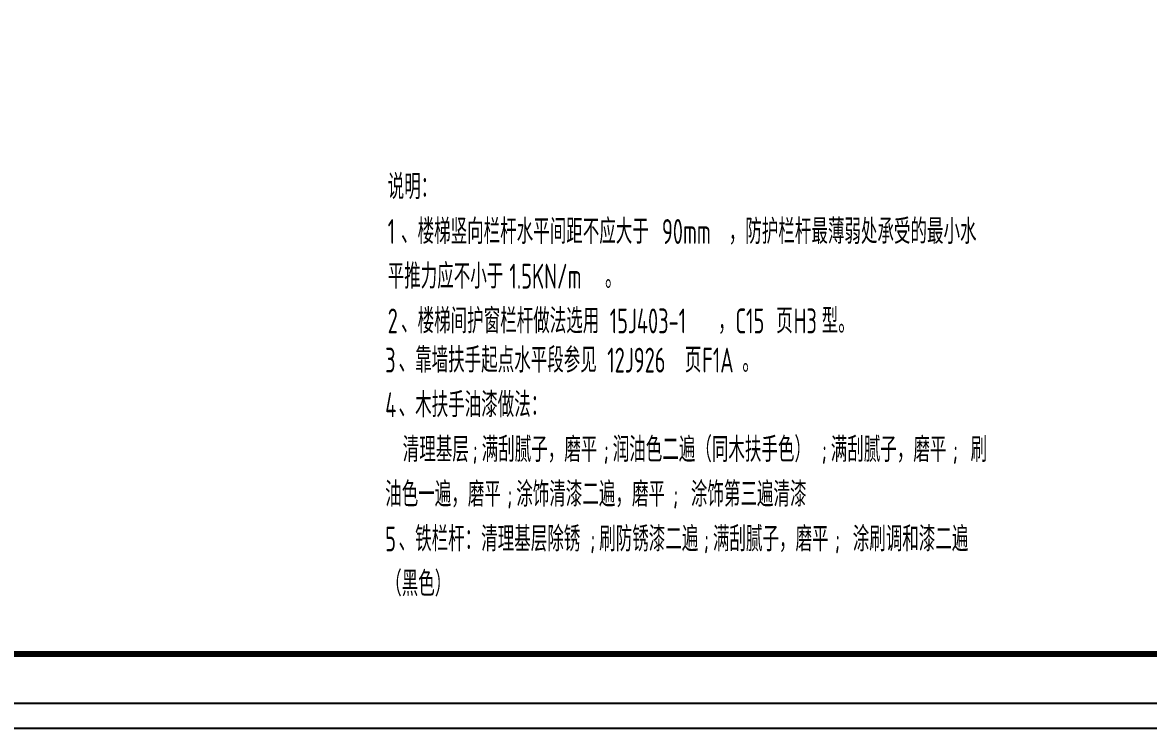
# Model space of a CAD drawing. Header units: millimetres. Extents: x -1048436 to -185795, y -983427 to 400387.
# Drawn here: x -523730 to -512399, y -688850 to -681745 of the extents above; entities that cross this region are included whole.
import ezdxf
from ezdxf.enums import TextEntityAlignment as Align

# ---------------------------------------------------------------- set-up
doc = ezdxf.new("R2010")
doc.units = ezdxf.units.MM
doc.header["$LTSCALE"] = 500
doc.layers.add('C-SHET-TTLB', color=11, linetype='Continuous')
doc.layers.add('PUB_TEXT', color=7, linetype='Continuous')
doc.styles.add('ECADI', font='hzs.shx', dxfattribs={"width": 0.7, "bigfont": 'hztxt.shx'})
doc.styles.add('XD2008', font='xd-hzs.shx', dxfattribs={"width": 0.7, "bigfont": 'xd-hztxt.shx'})

# ---------------------------------------------------------------- blocks, each defined once
blk = doc.blocks.new('集团图框A1')
at = {"layer": 'C-SHET-TTLB'}
for points in [[(1095.85, -95.53), (1095.85, -699.53), (244.85, -699.53), (244.85, -95.53)], [(1090.85, -100.53), (1090.85, -694.53), (249.85, -694.53), (249.85, -100.53)]]:
    blk.add_lwpolyline(points, close=True, dxfattribs=at)
at = {"layer": 'C-SHET-TTLB', "const_width": 1.2}
blk.add_lwpolyline([(268.25, -110.53), (1080.85, -110.53), (1080.85, -684.53), (268.25, -684.53)], close=True, dxfattribs=at)
at = {"color": 2, "style": 'ECADI', "width": 0.7}
for tag, p in [('序号1', (1009.72, -381.88)), ('记要1', (1037.92, -381.9)), ('日期1', (1073.26, -381.71)), ('序号2', (1009.72, -387.77)), ('记要2', (1037.92, -387.79)), ('日期2', (1073.26, -387.6)), ('序号3', (1009.72, -393.63)), ('记要3', (1037.92, -393.65)), ('日期3', (1073.26, -393.46)), ('序号4', (1009.72, -399.51)), ('记要4', (1037.92, -399.53)), ('日期4', (1073.26, -399.35)), ('合作设计单位', (1042.53, -542.75)), ('审定人', (1041.84, -561.74)), ('审核人', (1041.84, -571.23)), ('设计总负责人', (1041.84, -580.99)), ('专业负责人', (1041.84, -591.72)), ('校对人', (1041.84, -601.96)), ('设计人', (1041.84, -611.83)), ('建设单位上', (1044.38, -619.93)), ('建设单位中', (1044.38, -623.89)), ('建设单位下', (1044.38, -627.74)), ('项目名称上', (1044.35, -632.3)), ('项目名称中', (1044.35, -636.38)), ('项目名称下', (1044.35, -640.33)), ('子项', (1043.59, -646.93)), ('图名上', (1044.47, -653.59)), ('图名中', (1044.47, -657.5)), ('图名下', (1044.47, -661.62)), ('工程编号', (1027.1, -667.58)), ('阶段', (1063.92, -667.61)), ('比例', (1025.96, -674.19)), ('专业', (1063.72, -673.97)), ('日期', (1026.1, -680.73)), ('图别、图号', (1066.05, -680.84))]:
    blk.add_attdef(tag, text='', height=3.5, dxfattribs=at).set_placement(p, align=Align.MIDDLE)
blk = doc.blocks.new('A1')
blk.add_blockref('集团图框A1', (-609654.51, -640037.88))

msp = doc.modelspace()

# ---------------------------------------------------------------- block references
at = {"xscale": 50, "yscale": 50, "zscale": 50}
msp.add_blockref('A1', (29934114, 31348020.2), dxfattribs=at)

# ---------------------------------------------------------------- texts
at = {"layer": 'PUB_TEXT', "style": 'XD2008', "width": 0.7}
for s, p in [('说明：', (-520055.4, -683523.4)), ('1', (-520055.4, -683973.4)), ('、楼梯竖向栏杆水平间距不应大于', (-519920.8, -683973.4)), ('90mm', (-517295.8, -683973.4)), ('，防护栏杆最薄弱处承受的最小水', (-516622.7, -683973.4)), ('平推力应不小于', (-520055.4, -684423.4)), ('1.5KN/m', (-518830.4, -684423.4)), ('。', (-517867.9, -684423.4)), ('2', (-520055.4, -684873.4)), ('、楼梯间护窗栏杆做法选用', (-519920.8, -684873.4)), ('15J403-1', (-517820.8, -684873.4)), ('C15', (-516555.4, -684873.4)), ('页', (-516144.9, -684873.4)), ('H3', (-515969.9, -684873.4)), ('型。', (-515687.2, -684873.4)), ('，', (-516730.4, -684873.4)), ('、靠墙扶手起点水平段参见', (-519945.7, -685267.9)), ('3', (-520080.4, -685267.9)), ('12J926', (-517845.7, -685267.9)), ('页', (-517065, -685267.9)), ('F1A', (-516890, -685267.9)), ('。', (-516486.1, -685267.9)), ('、木扶手油漆做法：', (-519945.7, -685717.9)), ('4', (-520080.4, -685717.9)), ('清理基层', (-519904, -686167.9)), ('满刮腻子，磨平', (-519109.7, -686167.9)), ('润油色二遍（同木扶手色）', (-517790.5, -686167.9)), ('满刮腻子，磨平', (-515596.3, -686167.9)), ('刷', (-514188.9, -686167.9)), (';', (-519204, -686167.9)), (';', (-517884.7, -686167.9)), (';', (-515690.5, -686167.9)), (';', (-514371.3, -686167.9)), ('油色一遍，磨平', (-520080.4, -686617.9)), ('涂饰清漆二遍，磨平', (-518761.1, -686617.9)), ('涂饰第三遍清漆', (-517003.7, -686617.9)), (';', (-518855.4, -686617.9)), (';', (-517186.1, -686617.9)), ('、铁栏杆：清理基层除锈', (-519945.7, -687067.9)), ('刷防锈漆二遍', (-517926.5, -687067.9)), ('满刮腻子，磨平', (-516782.3, -687067.9)), ('涂刷调和漆二遍', (-515374.9, -687067.9)), ('5', (-520080.4, -687067.9)), (';', (-518020.7, -687067.9)), (';', (-516876.5, -687067.9)), (';', (-515557.3, -687067.9)), ('（黑色）', (-520080.4, -687517.9))]:
    msp.add_text(s, height=250, dxfattribs=at).set_placement(p)

doc.saveas('drawing.dxf')
